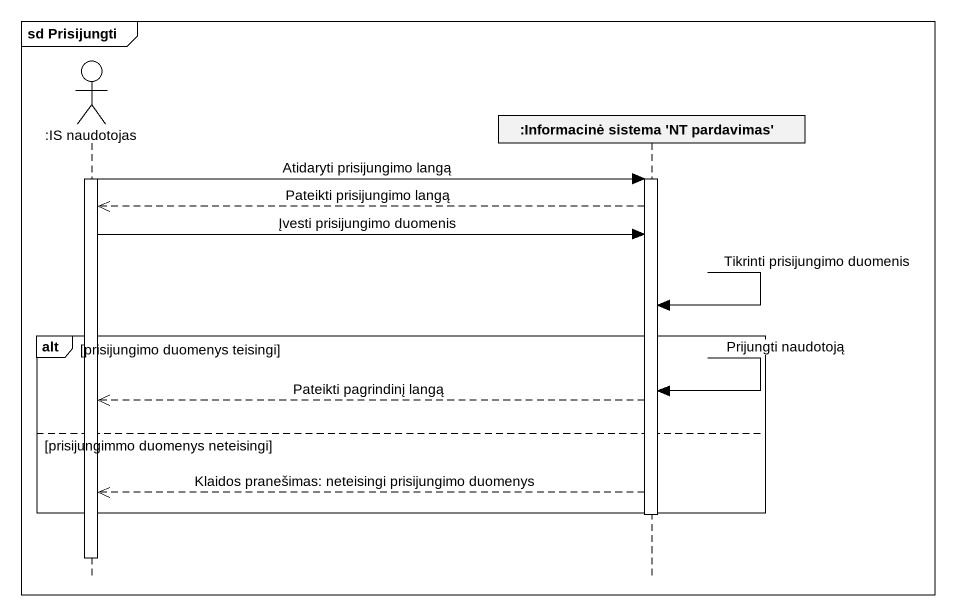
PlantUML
@startuml
mainframe sd Prisijungti
hide footbox
actor ":IS naudotojas" as IS_naudotojas
participant ":Informacinė sistema 'NT pardavimas'" as Informacinė_sistema_NT

activate IS_naudotojas
IS_naudotojas -> Informacinė_sistema_NT : Atidaryti prisijungimo langą
activate Informacinė_sistema_NT
Informacinė_sistema_NT -->> IS_naudotojas : Pateikti prisijungimo langą
IS_naudotojas -> Informacinė_sistema_NT : Įvesti prisijungimo duomenis
Informacinė_sistema_NT -> Informacinė_sistema_NT : Tikrinti prisijungimo duomenis
alt prisijungimo duomenys teisingi
  Informacinė_sistema_NT -> Informacinė_sistema_NT : Prijungti naudotoją
  Informacinė_sistema_NT -->> IS_naudotojas : Pateikti pagrindinį langą
else prisijungimmo duomenys neteisingi
  Informacinė_sistema_NT -->> IS_naudotojas : Klaidos pranešimas: neteisingi prisijungimo duomenys
end
deactivate Informacinė_sistema_NT
deactivate IS_naudotojas
@enduml
